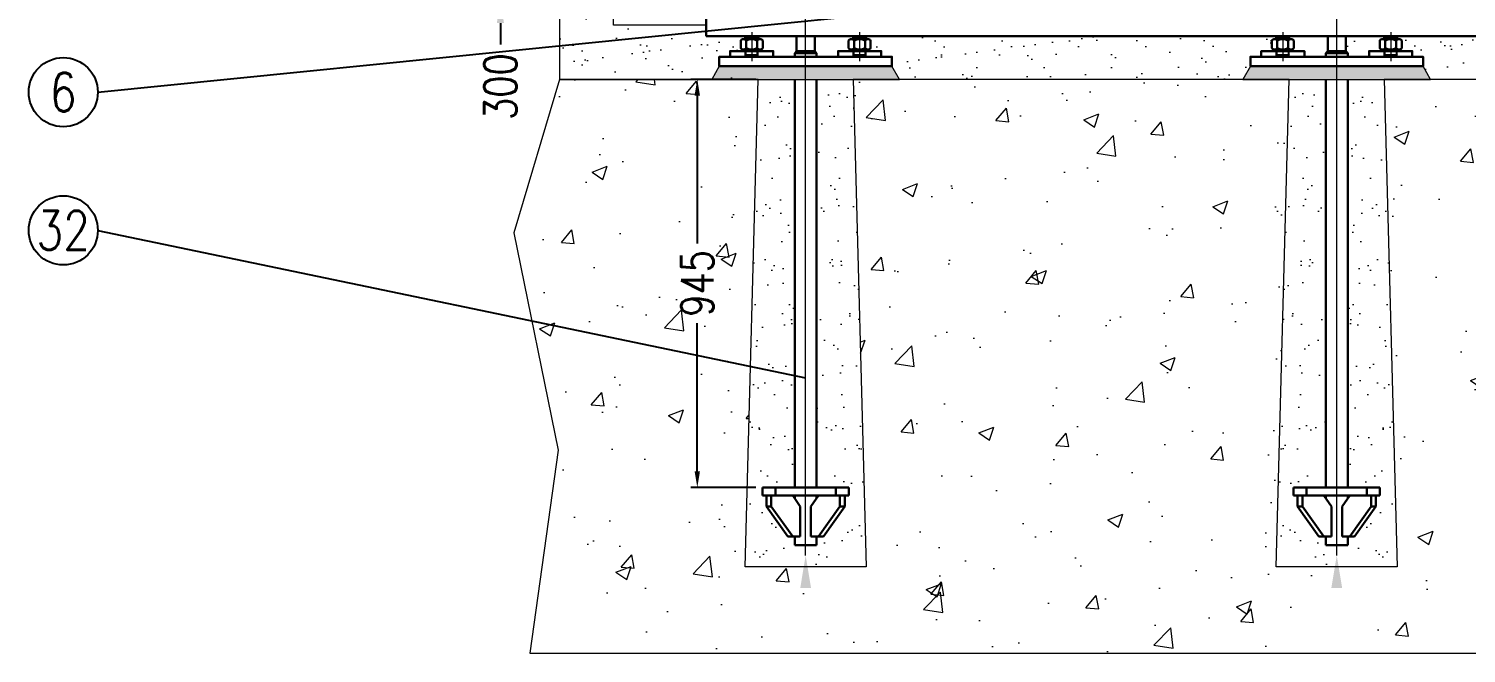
# Model space of a CAD drawing. Extents: x -25778 to -31, y 280 to 17100.
# Drawn here: x -21343 to -18013, y 9977 to 11423 of the extents above; entities that cross this region are included whole.
import ezdxf
from ezdxf.lldxf.tags import DXFTag

# ---------------------------------------------------------------- set-up
doc = ezdxf.new("R2010")
doc.units = 0
doc.header["$LTSCALE"] = 20
doc.header["$MEASUREMENT"] = 0
doc.header["$PDSIZE"] = -5
for name, color, linetype, lineweight in [('CENTRO', 7, 'CENTRO10', 13), ('CENTRO5', 7, 'CENTRO5', 13), ('CONTORNO', 3, 'Continuous', 30), ('COTA', 2, 'Continuous', 15), ('HACHURA', 2, 'Continuous', 13), ('TRACEJADA', 7, 'HIDDEN', 13)]:
    doc.layers.add(name, color=color, linetype=linetype, lineweight=lineweight)
doc.layers.add('SUBLISTA', color=7, linetype='Continuous')
doc.styles.add('ROMANS', font='romans.shx', dxfattribs={"width": 0.8, "height": 75})
tags = doc.linetypes.add('CENTRO10', pattern=[16.8, 10, -3, 0.8, -3]).pattern_tags.tags
tags[10:11] = [DXFTag(74, 4), DXFTag(75, 0), DXFTag(340, '0'), DXFTag(46, 1.0), DXFTag(50, 0.0), DXFTag(44, 0.0), DXFTag(45, 0.0)]
tags[8:9] = [DXFTag(74, 4), DXFTag(75, 0), DXFTag(340, '0'), DXFTag(46, 1.0), DXFTag(50, 0.0), DXFTag(44, 0.0), DXFTag(45, 0.0)]
tags[6:7] = [DXFTag(74, 4), DXFTag(75, 0), DXFTag(340, '0'), DXFTag(46, 1.0), DXFTag(50, 0.0), DXFTag(44, 0.0), DXFTag(45, 0.0)]
tags[4:5] = [DXFTag(74, 4), DXFTag(75, 0), DXFTag(340, '0'), DXFTag(46, 1.0), DXFTag(50, 0.0), DXFTag(44, 0.0), DXFTag(45, 0.0)]
tags = doc.linetypes.add('CENTRO5', pattern=[9.5, 5, -2, 0.5, -2]).pattern_tags.tags
tags[10:11] = [DXFTag(74, 4), DXFTag(75, 0), DXFTag(340, '0'), DXFTag(46, 1.0), DXFTag(50, 0.0), DXFTag(44, 0.0), DXFTag(45, 0.0)]
tags[8:9] = [DXFTag(74, 4), DXFTag(75, 0), DXFTag(340, '0'), DXFTag(46, 1.0), DXFTag(50, 0.0), DXFTag(44, 0.0), DXFTag(45, 0.0)]
tags[6:7] = [DXFTag(74, 4), DXFTag(75, 0), DXFTag(340, '0'), DXFTag(46, 1.0), DXFTag(50, 0.0), DXFTag(44, 0.0), DXFTag(45, 0.0)]
tags[4:5] = [DXFTag(74, 4), DXFTag(75, 0), DXFTag(340, '0'), DXFTag(46, 1.0), DXFTag(50, 0.0), DXFTag(44, 0.0), DXFTag(45, 0.0)]
tags = doc.linetypes.add('HIDDEN', pattern=[1.905, 1.27, -0.635]).pattern_tags.tags
tags[6:7] = [DXFTag(74, 4), DXFTag(75, 0), DXFTag(340, '0'), DXFTag(46, 1.0), DXFTag(50, 0.0), DXFTag(44, 0.0), DXFTag(45, 0.0)]
tags[4:5] = [DXFTag(74, 4), DXFTag(75, 0), DXFTag(340, '0'), DXFTag(46, 1.0), DXFTag(50, 0.0), DXFTag(44, 0.0), DXFTag(45, 0.0)]
doc.dimstyles.get("Standard").update_dxf_attribs({"dimscale": 30, "dimtxt": 75, "dimasz": 2.5, "dimexe": 1, "dimexo": 1, "dimgap": 1, "dimtad": 0, "dimrnd": 0.1, "dimdsep": 46, "dimtxsty": 'ROMANS', "dimcen": 0, "dimclrd": 256, "dimclre": 256, "dimclrt": 256, "dimadec": 0, "dimazin": 0, "dimtp": 0.1, "dimtm": 0.1, "dimtfac": 0.5, "dimtdec": 3, "dimtofl": 0, "dimtmove": 0, "dimatfit": 0, "dimfxl": 0, "dimtolj": 1, "dimarcsym": 0})
pattern_1 = [(37.5, (-6205.04, -3239.33), (-3.14967, 96.3412), [0, -76, 0, -85, 0, -81.25]), (7.5, (-6205.04, -3239.33), (88.4888, 141.1073), [0, -41, 0, -68.5, 0, -26.25]), (327.5, (-6266.54, -3239.33), (155.7071, 0.28295), [0, -25, 0, -90, 0, -117.5]), (317.5, (-6266.54, -3239.33), (150.3063, 43.8838), [0, -12.5, 0, -59, 0, -67.5])]

# ---------------------------------------------------------------- blocks, each defined once
blk = doc.blocks.new('*D28')
at = {"linetype": 'ByBlock'}
for p, q in [((-19658.3, 11305.9), (-19809.2, 11305.9)), ((-19794.2, 11268.4), (-19794.2, 10925.5)), ((-19794.2, 10398.4), (-19794.2, 10741.2)), ((-19658.3, 10360.9), (-19809.2, 10360.9))]:
    blk.add_line(p, q, dxfattribs=at)
for points in [[(-19800.5, 11268.4), (-19788, 11268.4), (-19794.2, 11305.9)], [(-19800.5, 10398.4), (-19788, 10398.4), (-19794.2, 10360.9)]]:
    blk.add_solid(points, dxfattribs=at)
at = {"layer": 'DEFPOINTS', "color": 0, "linetype": 'ByBlock'}
for p in [(-19794.2, 11305.9), (-19643.3, 11305.9, -1.9), (-19643.3, 10360.9)]:
    blk.add_point(p, dxfattribs=at)
at = {"linetype": 'ByBlock', "insert": (-19794.2, 10833.4), "char_height": 75, "attachment_point": 5, "rotation": 90, "style": 'ROMANS'}
blk.add_mtext('\\A1;945', dxfattribs=at)
blk = doc.blocks.new('*X4')
at = {"color": 0}
for p, q in [((-130.9, 310.1), (-130.8, 310.3)), ((-130.9, 310.3), (-130.9, 310.3)), ((-130.9, 310), (-130.7, 310.2)), ((-130.9, 309.8), (-130.6, 310.1)), ((-130.9, 309.6), (-130.5, 310)), ((-130.9, 309.4), (-130.5, 309.9)), ((-130.9, 309.3), (-130.4, 309.8)), ((-130.9, 309.1), (-130.3, 309.7)), ((-130.9, 308.9), (-130.2, 309.6)), ((-130.9, 308.6), (-130, 309.5)), ((-130.9, 308.7), (-130.1, 309.5)), ((-130.9, 308.4), (-129.9, 309.4)), ((-130.9, 308.2), (-129.8, 309.3)), ((-130.9, 308), (-129.7, 309.2)), ((-130.9, 307.8), (-129.7, 309.1)), ((-130.9, 307.7), (-129.6, 309)), ((-130.9, 307.5), (-129.5, 308.9)), ((-130.9, 307.3), (-129.4, 308.8)), ((-130.9, 307), (-129.2, 308.7)), ((-130.9, 307.1), (-129.3, 308.7)), ((-130.9, 306.8), (-129.1, 308.6)), ((-130.9, 306.6), (-129, 308.5)), ((-130.9, 306.4), (-129, 308.4)), ((-102.9, 308.3), (-100.9, 310.3)), ((-102.8, 308.2), (-100.9, 310.1)), ((-102.7, 308.1), (-100.9, 309.9)), ((-102.6, 308), (-100.9, 309.7)), ((-102.5, 308), (-100.9, 309.6)), ((-102.4, 307.9), (-100.9, 309.4)), ((-102.3, 307.8), (-100.9, 309.2)), ((-102.3, 307.7), (-100.9, 309)), ((-102.2, 307.6), (-100.9, 308.9)), ((-102.1, 307.5), (-100.9, 308.7)), ((-102, 307.4), (-100.9, 308.5)), ((-101.9, 307.3), (-100.9, 308.3)), ((-101.8, 307.3), (-100.9, 308.1)), ((-101.7, 307.2), (-100.9, 308)), ((-101.6, 307.1), (-100.9, 307.8)), ((-101.5, 307), (-100.9, 307.6)), ((-101.5, 306.9), (-100.9, 307.4)), ((-101.4, 306.8), (-100.9, 307.3)), ((-101.3, 306.7), (-100.9, 307.1)), ((-101.2, 306.6), (-100.9, 306.9)), ((-101.1, 306.5), (-100.9, 306.7)), ((-101, 306.5), (-100.9, 306.6)), ((-100.9, 306.4), (-100.9, 306.4))]:
    blk.add_line(p, q, dxfattribs=at)
blk = doc.blocks.new('A$C2B325E1F')
at = {"layer": 'CENTRO5', "ltscale": 0.5}
blk.add_line((50, 66.5, -1.9), (50, 0, -1.9), dxfattribs=at)
at = {"layer": 'CONTORNO'}
for p, q in [((24.5, 47.7, -1.9), (24.5, 29.7, -1.9)), ((69.1, 50.7, -1.9), (30.9, 50.7, -1.9)), ((37, 56.5, -1.9), (35, 54.5, -1.9)), ((35, 54.5, -1.9), (65, 54.5, -1.9)), ((35, 50.7, -1.9), (35, 54.5, -1.9)), ((37, 56.5, -1.9), (63, 56.5, -1.9)), ((37, 50.7, -1.9), (37, 56.5, -1.9)), ((37.3, 47.7, -1.9), (37.3, 29.7, -1.9)), ((62.8, 47.7, -1.9), (62.8, 29.7, -1.9)), ((65, 54.5, -1.9), (63, 56.5, -1.9)), ((63, 50.7, -1.9), (63, 56.5, -1.9)), ((65, 50.7, -1.9), (65, 54.5, -1.9)), ((75.5, 47.7, -1.9), (75.5, 29.7, -1.9)), ((30.9, 26.7, -1.9), (69.1, 26.7, -1.9)), ((35, 23, -1.9), (35, 26.7, -1.9)), ((37, 23, -1.9), (37, 26.7, -1.9)), ((63, 23, -1.9), (63, 26.7, -1.9)), ((65, 23, -1.9), (65, 26.7, -1.9))]:
    blk.add_line(p, q, dxfattribs=at)
at = {"layer": 'CONTORNO', "elevation": -1.9}
blk.add_lwpolyline([(0, 10), (100, 10), (100, 23), (0, 23)], close=True, dxfattribs=at)
at = {"layer": 'CONTORNO'}
for centre, radius, start, end in [((30.9, 42.5, -1.9), 8.27, 39.5978, 140.4022), ((50, 22.1, -1.9), 28.6, 63.519, 116.481), ((69.1, 42.5, -1.9), 8.27, 39.5978, 140.4022), ((30.9, 35, -1.9), 8.27, 219.5978, 320.4022), ((50, 55.3, -1.9), 28.6, 243.519, 296.481), ((69.1, 35, -1.9), 8.27, 219.5978, 320.4022)]:
    blk.add_arc(centre, radius, start, end, dxfattribs=at)
at = {"layer": 'TRACEJADA', "ltscale": 0.5}
for p, q in [((35, 10, -1.9), (35, 23, -1.9)), ((35, 15, -1.9), (65, 15, -1.9)), ((37, 13, -1.9), (35, 15, -1.9)), ((37, 13, -1.9), (35, 11, -1.9)), ((37, 13, -1.9), (37, 23, -1.9)), ((37, 13, -1.9), (63, 13, -1.9)), ((63, 13, -1.9), (63, 23, -1.9)), ((65, 15, -1.9), (63, 13, -1.9)), ((65, 11, -1.9), (63, 13, -1.9)), ((65, 10, -1.9), (65, 23, -1.9))]:
    blk.add_line(p, q, dxfattribs=at)
blk.add_blockref('*X4', (165.9, -295.4, -1.9), dxfattribs=at)
blk = doc.blocks.new('*D103')
at = {"linetype": 'ByBlock'}
for p, q in [((-20250.2, 11836.3), (-20250.2, 11886.3)), ((-20492.2, 11786.3), (-20230.2, 11786.3)), ((-19793.3, 11486.3), (-20270.2, 11486.3)), ((-20250.2, 11436.3), (-20250.2, 11386.3))]:
    blk.add_line(p, q, dxfattribs=at)
for points in [[(-20258.5, 11836.3), (-20241.9, 11836.3), (-20250.2, 11786.3)], [(-20258.5, 11436.3), (-20241.9, 11436.3), (-20250.2, 11486.3)]]:
    blk.add_solid(points, dxfattribs=at)
at = {"layer": 'DEFPOINTS', "color": 0, "linetype": 'ByBlock'}
for p in [(-20512.2, 11786.3, 0), (-20250.2, 11486.3), (-19773.3, 11486.3)]:
    blk.add_point(p, dxfattribs=at)
at = {"linetype": 'ByBlock', "insert": (-20250.2, 11289.1), "char_height": 75, "attachment_point": 5, "rotation": 90, "style": 'ROMANS'}
blk.add_mtext('\\A1;300', dxfattribs=at)

msp = doc.modelspace()

# ---------------------------------------------------------------- hatches: boundary and pattern name
at = {"layer": 'HACHURA'}
h = msp.add_hatch(dxfattribs=at)
h.set_pattern_fill('AR-SAND', color=256, scale=50, style=0)
h.set_pattern_definition([(37.5, (-9988.79, 39215.21), (-3.14967, 96.34119), [0, -76, 0, -85, 0, -81.25]), (7.5, (-9988.79, 39215.21), (88.48884, 141.1073), [0, -41, 0, -68.5, 0, -26.25]), (327.5, (-10050.29, 39215.21), (155.7071, 0.28295), [0, -25, 0, -90, 0, -117.5]), (317.5, (-10050.29, 39215.21), (150.30633, 43.8838), [0, -12.5, 0, -59, 0, -67.5])])
h.paths.add_polyline_path([(-19888.323, 11431.35), (-19988.323, 11431.35), (-19988.323, 11480.85), (-20113.34, 11480.85), (-20113.34, 11305.85), (-19685.758, 11305.852), (-19668.323, 11336.05), (-19668.323, 11358.27), (-19643.29, 11358.27), (-19643.29, 11371.27), (-19608.29, 11371.27), (-19608.29, 11375.004), (-19612.415, 11375.004, -0.22353678), (-19618.79, 11378.004), (-19618.79, 11396.004, -0.22353678), (-19612.415, 11399.004), (-19608.29, 11399.004), (-19608.29, 11402.77), (-19606.29, 11404.77), (-19593.29, 11404.77), (-19593.29, 11405.85), (-19773.323, 11405.85), (-19773.323, 11431.35)])
h = msp.add_hatch(dxfattribs=at)
h.set_pattern_fill('AR-SAND', color=256, scale=50, style=0)
h.set_pattern_definition(pattern_1)
h.paths.add_polyline_path([(-19418.29, 11405.85), (-19418.29, 11404.77), (-19405.29, 11404.77), (-19403.29, 11402.77), (-19403.29, 11399.004), (-19399.165, 11399.004, -0.22353678), (-19392.79, 11396.004), (-19392.79, 11378.004, -0.22353678), (-19399.165, 11375.004), (-19403.29, 11375.004), (-19403.29, 11371.27), (-19368.29, 11371.27), (-19368.29, 11358.27), (-19343.323, 11358.27), (-19343.323, 11336.05), (-19325.887, 11305.85), (-18530.76, 11305.85), (-18513.323, 11336.053), (-18513.323, 11358.273), (-18488.29, 11358.273), (-18488.29, 11371.273), (-18453.29, 11371.273), (-18453.29, 11375.007), (-18457.415, 11375.007, -0.22353678), (-18463.79, 11378.007), (-18463.79, 11396.007, -0.22353678), (-18457.415, 11399.007), (-18453.29, 11399.007), (-18453.29, 11402.773), (-18451.29, 11404.773), (-18438.29, 11404.773), (-18438.29, 11405.85)])
h = msp.add_hatch(dxfattribs=at)
h.set_pattern_fill('AR-SAND', color=256, scale=50, style=0)
h.set_pattern_definition(pattern_1)
h.paths.add_polyline_path([(-18334.323, 11405.85), (-18438.29, 11405.85), (-18438.29, 11404.773), (-18425.29, 11404.773), (-18423.29, 11402.773), (-18423.29, 11399.007), (-18419.165, 11399.007, -0.22353678), (-18412.79, 11396.007), (-18412.79, 11378.007, -0.22353678), (-18419.165, 11375.007), (-18423.29, 11375.007), (-18423.29, 11371.273), (-18388.29, 11371.273), (-18388.29, 11358.273), (-18313.323, 11358.273), (-18313.323, 11366.85), (-18338.723, 11366.85), (-18334.323, 11371.25)])
h.paths.add_polyline_path([(-18292.323, 11405.85), (-18292.323, 11371.25), (-18287.923, 11366.85), (-18287.923, 11358.273), (-18238.29, 11358.273), (-18238.29, 11371.273), (-18203.29, 11371.273), (-18203.29, 11375.007), (-18207.415, 11375.007, -0.22353678), (-18213.79, 11378.007), (-18213.79, 11396.007, -0.22353678), (-18207.415, 11399.007), (-18203.29, 11399.007), (-18203.29, 11402.773), (-18201.29, 11404.773), (-18188.29, 11404.773), (-18188.29, 11405.85)])
h = msp.add_hatch(dxfattribs=at)
h.set_pattern_fill('AR-SAND', color=256, scale=50, style=0)
h.set_pattern_definition(pattern_1)
h.paths.add_polyline_path([(-18334.323, 11405.85), (-18438.29, 11405.85), (-18438.29, 11404.773), (-18425.29, 11404.773), (-18423.29, 11402.773), (-18423.29, 11399.007), (-18419.165, 11399.007, -0.22353678), (-18412.79, 11396.007), (-18412.79, 11378.007, -0.22353678), (-18419.165, 11375.007), (-18423.29, 11375.007), (-18423.29, 11371.273), (-18388.29, 11371.273), (-18388.29, 11358.273), (-18313.323, 11358.273), (-18313.323, 11366.85), (-18338.723, 11366.85), (-18334.323, 11371.25)])
h.paths.add_polyline_path([(-18292.323, 11405.85), (-18292.323, 11371.25), (-18287.923, 11366.85), (-18287.923, 11358.273), (-18238.29, 11358.273), (-18238.29, 11371.273), (-18203.29, 11371.273), (-18203.29, 11375.007), (-18207.415, 11375.007, -0.22353678), (-18213.79, 11378.007), (-18213.79, 11396.007, -0.22353678), (-18207.415, 11399.007), (-18203.29, 11399.007), (-18203.29, 11402.773), (-18201.29, 11404.773), (-18188.29, 11404.773), (-18188.29, 11405.85)])
h = msp.add_hatch(dxfattribs=at)
h.set_pattern_fill('AR-SAND', color=256, scale=50, style=0)
h.set_pattern_definition(pattern_1)
h.paths.add_polyline_path([(-17300.759, 11305.85), (-17283.323, 11336.05), (-17283.323, 11358.27), (-17258.356, 11358.27), (-17258.356, 11371.27), (-17223.356, 11371.27), (-17223.356, 11375.004), (-17227.481, 11375.004, -0.22353678), (-17233.856, 11378.004), (-17233.856, 11396.004, -0.22353678), (-17227.481, 11399.004), (-17223.356, 11399.004), (-17223.356, 11404.77), (-17221.356, 11404.77), (-17221.356, 11405.85), (-18175.29, 11405.85), (-18175.29, 11404.773), (-18173.29, 11402.773), (-18173.29, 11399.007), (-18169.165, 11399.007, -0.22353678), (-18162.79, 11396.007), (-18162.79, 11378.007, -0.22353678), (-18169.165, 11375.007), (-18173.29, 11375.007), (-18173.29, 11371.273), (-18138.29, 11371.273), (-18138.29, 11358.273), (-18113.323, 11358.273), (-18113.323, 11336.053), (-18095.885, 11305.85)])
h = msp.add_hatch(dxfattribs=at)
h.set_pattern_fill('AR-SAND', color=256, scale=5, style=0)
h.set_pattern_definition([(37.5, (-12840.9185, 15124.014), (-0.314967, 9.634119), [0, -7.6, 0, -8.5, 0, -8.125]), (7.5, (-12840.918, 15124.014), (8.848884, 14.11073), [0, -4.1, 0, -6.85, 0, -2.625]), (327.5, (-12847.0685, 15124.014), (15.570709, 0.028295), [0, -2.5, 0, -9, 0, -11.75]), (317.5, (-12847.068, 15124.014), (15.030633, 4.388378), [0, -1.25, 0, -5.9, 0, -6.75])])
h.paths.add_polyline_path([(-19325.887, 11305.85), (-19343.323, 11336.05), (-19743.323, 11336.05), (-19760.759, 11305.85)])
h = msp.add_hatch(dxfattribs=at)
h.set_pattern_fill('AR-SAND', color=256, scale=5, style=0)
h.set_pattern_definition([(37.5, (-11610.918, 15124.017), (-0.314967, 9.634119), [0, -7.6, 0, -8.5, 0, -8.125]), (7.5, (-11610.918, 15124.017), (8.848884, 14.11073), [0, -4.1, 0, -6.85, 0, -2.625]), (327.5, (-11617.068, 15124.017), (15.570709, 0.028295), [0, -2.5, 0, -9, 0, -11.75]), (317.5, (-11617.068, 15124.017), (15.030633, 4.388378), [0, -1.25, 0, -5.9, 0, -6.75])])
h.paths.add_polyline_path([(-18095.887, 11305.853), (-18113.323, 11336.053), (-18513.323, 11336.053), (-18530.759, 11305.853)])
h = msp.add_hatch(dxfattribs=at)
h.set_pattern_fill('AR-CONC', color=256, scale=50, style=0)
h.set_pattern_definition([(50, (-6205.04, -3239.33), (358.63, -31.376), [37.5, -412.5]), (355, (-6205.04, -3239.33), (-69.376, 376.096), [30, -330]), (100.4514, (-6175.15, -3241.95), (289.2547, 344.72), [31.87, -350.571]), (46.1842, (-6205.04, -3139.33), (533.621, -82.7595), [56.25, -618.75]), (96.6356, (-6160.57, -3146.23), (467.331, 487.059), [47.805, -525.856]), (351.1842, (-6205.04, -3139.33), (467.331, 487.06), [45, -495]), (21, (-6155.04, -3164.33), (298.4535, -201.3094), [37.5, -412.5]), (326, (-6155.04, -3164.33), (121.658, 362.575), [30, -330]), (71.4514, (-6130.17, -3181.1), (420.1113, 161.265), [31.87, -350.571]), (37.5, (-6205.04, -3239.33), (6.0799, 166.4469), [0, -326, 0, -335, 0, -331.25]), (7.5, (-6205.04, -3239.33), (131.5348, 197.2059), [0, -191, 0, -318.5, 0, -126.25]), (327.5, (-6316.54, -3239.33), (266.9112, -11.2774), [0, -125, 0, -390, 0, -517.5]), (317.5, (-6366.54, -3239.33), (291.593, 50.0525), [0, -162.5, 0, -259, 0, -367.5])])
h.paths.add_polyline_path([(-17193.323, 11305.85), (-18203.323, 11305.85), (-18173.323, 10176.848), (-18453.323, 10176.848), (-18423.323, 11305.85), (-19433.323, 11305.85), (-19403.323, 10176.848), (-19683.323, 10176.848), (-19653.323, 11305.85), (-20113.34, 11305.848), (-20218.934, 10950.355), (-20116.393, 10446.967), (-20182.235, 9976.848), (-18313.323, 9976.848), (-15115.614, 9976.848), (-15106.457, 10446.967), (-15003.916, 10950.355), (-15109.51, 11305.848), (-16973.323, 11305.85), (-16943.323, 10176.848), (-17223.323, 10176.848)])
h = msp.add_hatch(dxfattribs=at)
h.set_pattern_fill('AR-SAND', color=256, scale=50, style=0)
h.set_pattern_definition([(37.5, (-15672.895, 23423.37), (-3.14967, 96.3412), [0, -76, 0, -85, 0, -81.25]), (7.5, (-15672.9, 23423.37), (88.4888, 141.1073), [0, -41, 0, -68.5, 0, -26.25]), (327.5, (-15734.395, 23423.37), (155.7071, 0.28295), [0, -25, 0, -90, 0, -117.5]), (317.5, (-15734.4, 23423.37), (150.3063, 43.8838), [0, -12.5, 0, -59, 0, -67.5])])
h.paths.add_polyline_path([(-19568.723, 11305.851), (-19653.323, 11305.851), (-19683.323, 10176.85), (-19403.323, 10176.85), (-19433.323, 11305.851), (-19517.923, 11305.851), (-19517.923, 10360.85), (-19473.323, 10360.85), (-19443.323, 10360.85), (-19443.323, 10341.85), (-19452.53, 10341.85), (-19452.53, 10316.85), (-19502.028, 10246.85), (-19513.341, 10246.85), (-19517.923, 10246.85), (-19517.923, 10226.85), (-19568.723, 10226.85), (-19568.723, 10246.85), (-19573.304, 10246.85), (-19584.618, 10246.85), (-19634.115, 10316.85), (-19634.115, 10341.85), (-19643.323, 10341.85), (-19643.323, 10360.85), (-19613.323, 10360.85), (-19568.723, 10360.85)])
h = msp.add_hatch(dxfattribs=at)
h.set_pattern_fill('AR-SAND', color=256, scale=50, style=0)
h.set_pattern_definition([(142.5, (-22183.75, 23423.37), (3.14967, 96.3412), [0, -76, 0, -85, 0, -81.25]), (172.5, (-22183.75, 23423.37), (-88.4888, 141.1073), [0, -41, 0, -68.5, 0, -26.25]), (212.5, (-22122.25, 23423.37), (-155.7071, 0.28295), [0, -25, 0, -90, 0, -117.5]), (222.5, (-22122.25, 23423.37), (-150.3063, 43.8838), [0, -12.5, 0, -59, 0, -67.5])])
h.paths.add_polyline_path([(-18287.923, 11305.851), (-18203.323, 11305.851), (-18173.323, 10176.85), (-18453.323, 10176.85), (-18423.323, 11305.851), (-18338.723, 11305.851), (-18338.723, 10360.85), (-18383.323, 10360.85), (-18413.323, 10360.85), (-18413.323, 10341.85), (-18404.115, 10341.85), (-18404.115, 10316.85), (-18354.618, 10246.85), (-18343.304, 10246.85), (-18338.723, 10246.85), (-18338.723, 10226.85), (-18287.923, 10226.85), (-18287.923, 10246.85), (-18283.341, 10246.85), (-18272.028, 10246.85), (-18222.53, 10316.85), (-18222.53, 10341.85), (-18213.323, 10341.85), (-18213.323, 10360.85), (-18243.323, 10360.85), (-18287.923, 10360.85)])

# ---------------------------------------------------------------- linework, layer by layer
at = {"layer": 'CENTRO'}
for p, q in [((-19543.323, 10202.85, 0.11), (-19543.323, 11526.85, 0.11)), ((-18313.323, 10202.85, 0.11), (-18313.323, 11526.85, 0.11))]:
    msp.add_line(p, q, dxfattribs=at)
at = {"layer": 'CONTORNO'}
for p, q in [((-19773.323, 11405.85, 0.11), (-19773.323, 11480.85, 0.11)), ((-16853.323, 11405.85, 0.11), (-19773.323, 11405.85, 0.11)), ((-19564.323, 11405.85, 0.11), (-19564.323, 11371.25, 0.11)), ((-19522.323, 11405.85, 0.11), (-19522.323, 11371.25, 0.11)), ((-18334.323, 11405.85, 0.11), (-18334.323, 11371.25, 0.11)), ((-18292.323, 11405.85, 0.11), (-18292.323, 11371.25, 0.11)), ((-19564.323, 11371.25, 0.11), (-19568.723, 11366.85, 0.11)), ((-19517.923, 11366.85, 0.11), (-19568.723, 11366.85, 0.11)), ((-19568.723, 11366.85, 0.11), (-19568.723, 11358.27, 0.11)), ((-19522.323, 11371.25, 0.11), (-19564.323, 11371.25, 0.11)), ((-19517.923, 11366.85, 0.11), (-19522.323, 11371.25, 0.11)), ((-19517.923, 11366.85, 0.11), (-19517.923, 11358.27, 0.11)), ((-18334.323, 11371.25, 0.11), (-18338.723, 11366.85, 0.11)), ((-18338.723, 11366.85, 0.11), (-18338.723, 11358.27, 0.11)), ((-18287.923, 11366.85, 0.11), (-18338.723, 11366.85, 0.11)), ((-18334.323, 11371.25, 0.11), (-18292.323, 11371.25, 0.11)), ((-18292.323, 11371.25, 0.11), (-18334.323, 11371.25, 0.11)), ((-18287.923, 11366.85, 0.11), (-18292.323, 11371.25, 0.11)), ((-18287.923, 11366.85, 0.11), (-18287.923, 11358.27, 0.11)), ((-19568.723, 11305.853, 0.11), (-19568.723, 10360.85, 0.11)), ((-19517.923, 10360.85, 0.11), (-19517.923, 11305.853, -1.82)), ((-18338.723, 10360.85, 0.11), (-18338.723, 11305.853, -1.82)), ((-18287.923, 11305.853, 0.11), (-18287.923, 10360.85, 0.11)), ((-19643.323, 10341.85, 0.11), (-19643.323, 10360.85, 0.11)), ((-19613.323, 10360.85, 0.11), (-19643.323, 10360.85, 0.11)), ((-19473.323, 10360.85, 0.11), (-19613.323, 10360.85, 0.11)), ((-19613.323, 10341.85, 0.11), (-19613.323, 10360.85, 0.11)), ((-19473.323, 10341.85, 0.11), (-19473.323, 10360.85, 0.11)), ((-19443.323, 10360.85, 0.11), (-19473.323, 10360.85, 0.11)), ((-19443.323, 10341.85, 0.11), (-19443.323, 10360.85, 0.11)), ((-18413.323, 10360.85, 0.11), (-18383.323, 10360.85, 0.11)), ((-18413.323, 10341.85, 0.11), (-18413.323, 10360.85, 0.11)), ((-18383.323, 10360.85, 0.11), (-18243.323, 10360.85, 0.11)), ((-18383.323, 10341.85, 0.11), (-18383.323, 10360.85, 0.11)), ((-18243.323, 10360.85, 0.11), (-18213.323, 10360.85, 0.11)), ((-18243.323, 10341.85, 0.11), (-18243.323, 10360.85, 0.11)), ((-18213.323, 10341.85, 0.11), (-18213.323, 10360.85, 0.11)), ((-19613.323, 10341.85, 0.11), (-19643.323, 10341.85, 0.11)), ((-19634.115, 10341.85, 0.11), (-19634.115, 10316.85, 0.11)), ((-19622.802, 10341.85, 0.11), (-19622.802, 10316.85, 0.11)), ((-19473.323, 10341.85, 0.11), (-19613.323, 10341.85, 0.11)), ((-19555.626, 10316.85, 0.11), (-19573.304, 10341.85, 0.11)), ((-19568.723, 10341.85, 0.11), (-19568.723, 10335.371, 0.11)), ((-19531.019, 10316.85, 0.11), (-19513.341, 10341.85, 0.11)), ((-19517.923, 10335.371, 0.11), (-19517.923, 10341.85, 0.11)), ((-19443.323, 10341.85, 0.11), (-19473.323, 10341.85, 0.11)), ((-19463.844, 10341.85, 0.11), (-19463.844, 10316.85, 0.11)), ((-19452.53, 10341.85, 0.11), (-19452.53, 10316.85, 0.11)), ((-18413.323, 10341.85, 0.11), (-18383.323, 10341.85, 0.11)), ((-18404.115, 10341.85, 0.11), (-18404.115, 10316.85, 0.11)), ((-18392.802, 10341.85, 0.11), (-18392.802, 10316.85, 0.11)), ((-18383.323, 10341.85, 0.11), (-18243.323, 10341.85, 0.11)), ((-18325.626, 10316.85, 0.11), (-18343.304, 10341.85, 0.11)), ((-18338.723, 10335.371, 0.11), (-18338.723, 10341.85, 0.11)), ((-18301.019, 10316.85, 0.11), (-18283.341, 10341.85, 0.11)), ((-18287.923, 10341.85, 0.11), (-18287.923, 10335.371, 0.11)), ((-18243.323, 10341.85, 0.11), (-18213.323, 10341.85, 0.11)), ((-18233.844, 10341.85, 0.11), (-18233.844, 10316.85, 0.11)), ((-18222.53, 10341.85, 0.11), (-18222.53, 10316.85, 0.11)), ((-19634.115, 10316.85, 0.11), (-19584.618, 10246.85, 0.11)), ((-19622.802, 10316.85, 0.11), (-19634.115, 10316.85, 0.11)), ((-19622.802, 10316.85, 0.11), (-19573.304, 10246.85, 0.11)), ((-19555.626, 10246.85, 0.11), (-19555.626, 10316.85, 0.11)), ((-19531.019, 10246.85, 0.11), (-19531.019, 10316.85, 0.11)), ((-19463.844, 10316.85, 0.11), (-19513.341, 10246.85, 0.11)), ((-19452.53, 10316.85, 0.11), (-19502.028, 10246.85, 0.11)), ((-19452.53, 10316.85, 0.11), (-19463.844, 10316.85, 0.11)), ((-18404.115, 10316.85, 0.11), (-18354.618, 10246.85, 0.11)), ((-18404.115, 10316.85, 0.11), (-18392.802, 10316.85, 0.11)), ((-18392.802, 10316.85, 0.11), (-18343.304, 10246.85, 0.11)), ((-18325.626, 10246.85, 0.11), (-18325.626, 10316.85, 0.11)), ((-18301.019, 10246.85, 0.11), (-18301.019, 10316.85, 0.11)), ((-18233.844, 10316.85, 0.11), (-18283.341, 10246.85, 0.11)), ((-18222.53, 10316.85, 0.11), (-18272.028, 10246.85, 0.11)), ((-18233.844, 10316.85, 0.11), (-18222.53, 10316.85, 0.11)), ((-19573.304, 10246.85, 0.11), (-19584.618, 10246.85, 0.11)), ((-19573.304, 10246.85, 0.11), (-19555.626, 10246.85, 0.11)), ((-19568.723, 10246.85, 0.11), (-19568.723, 10226.85, 0.11)), ((-19517.923, 10226.85, 0.11), (-19568.723, 10226.85, 0.11)), ((-19513.341, 10246.85, 0.11), (-19531.019, 10246.85, 0.11)), ((-19517.923, 10226.85, 0.11), (-19517.923, 10246.85, 0.11)), ((-19502.028, 10246.85, 0.11), (-19513.341, 10246.85, 0.11)), ((-18354.618, 10246.85, 0.11), (-18343.304, 10246.85, 0.11)), ((-18343.304, 10246.85, 0.11), (-18325.626, 10246.85, 0.11)), ((-18338.723, 10226.85, 0.11), (-18338.723, 10246.85, 0.11)), ((-18338.723, 10226.85, 0.11), (-18287.923, 10226.85, 0.11)), ((-18283.341, 10246.85, 0.11), (-18301.019, 10246.85, 0.11)), ((-18287.923, 10246.85, 0.11), (-18287.923, 10226.85, 0.11)), ((-18283.341, 10246.85, 0.11), (-18272.028, 10246.85, 0.11))]:
    msp.add_line(p, q, dxfattribs=at)
for points, elevation in [([(-19743.323, 11336.05), (-19343.323, 11336.05), (-19343.323, 11358.27), (-19743.323, 11358.27)], 0.11), ([(-18513.323, 11336.053), (-18113.323, 11336.053), (-18113.323, 11358.273), (-18513.323, 11358.273)], -2.074)]:
    msp.add_lwpolyline(points, close=True, dxfattribs=dict(at, elevation=elevation))
for points in [[(-19555.823, 10127.85, 0.11), (-19530.823, 10127.85, 0.11), (-19543.323, 10202.85, 0.11)], [(-18325.823, 10127.85, 0.11), (-18300.823, 10127.85, 0.11), (-18313.323, 10202.85, 0.11)]]:
    msp.add_solid(points, dxfattribs=at)
at = {"layer": 'HACHURA'}
for p, q in [((-19681.29, 11404.77, -2.073), (-19681.29, 11405.85, 0.11)), ((-19655.29, 11404.77, -2.073), (-19655.29, 11405.85, 0.11)), ((-19431.29, 11404.77, -2.073), (-19431.29, 11405.85, 0.11)), ((-19405.29, 11404.77, -2.073), (-19405.29, 11405.85, 0.11)), ((-18451.29, 11404.773, -4.257), (-18451.29, 11405.85, 0.11)), ((-18425.29, 11404.773, -4.257), (-18425.29, 11405.85, 0.11)), ((-18201.29, 11404.773, -4.257), (-18201.29, 11405.853, -2.074)), ((-18175.29, 11404.773, -4.257), (-18175.29, 11405.853, -2.074))]:
    msp.add_line(p, q, dxfattribs=at)
at = {"layer": 'HACHURA', "elevation": -2.074}
msp.add_lwpolyline([(-19773.323, 11431.35), (-19988.323, 11431.35), (-19988.323, 11480.85), (-20113.34, 11480.85), (-20113.34, 11305.85), (-19760.759, 11305.85)], dxfattribs=at)
at = {"layer": 'HACHURA'}
for points, elevation in [([(-19760.759, 11305.85), (-19325.887, 11305.85), (-19343.323, 11336.05), (-19743.323, 11336.05)], 0.11), ([(-18530.759, 11305.853), (-18095.887, 11305.853), (-18113.323, 11336.053), (-18513.323, 11336.053)], -2.074), ([(-17193.323, 11305.85), (-18203.323, 11305.85), (-18173.323, 10176.848), (-18453.323, 10176.848), (-18423.323, 11305.85), (-19433.323, 11305.85), (-19403.323, 10176.848), (-19683.323, 10176.848), (-19653.323, 11305.85), (-20113.34, 11305.848), (-20218.934, 10950.355), (-20116.393, 10446.967), (-20182.235, 9976.848), (-18313.323, 9976.848), (-15115.614, 9976.848), (-15106.457, 10446.967), (-15003.916, 10950.355), (-15109.51, 11305.848), (-16973.323, 11305.85), (-16943.323, 10176.848), (-17223.323, 10176.848)], 0.11)]:
    msp.add_lwpolyline(points, close=True, dxfattribs=dict(at, elevation=elevation))
at = {"layer": 'SUBLISTA'}
for p, q in [((-21182.529, 11276.183, 0.11), (-18303.323, 11566.05, 0.11)), ((-21182.529, 10956.183, 0.11), (-19543.323, 10614.63, 0.11))]:
    msp.add_line(p, q, dxfattribs=at)
for centre in [(-21262.529, 11276.183, 0.11), (-21262.529, 10956.183, 0.11)]:
    msp.add_circle(centre, 80, dxfattribs=at)

# ---------------------------------------------------------------- block references
at = {"layer": 'CONTORNO'}
for p in [(-19718.29, 11348.27, -0.143), (-19468.29, 11348.27, -0.143), (-18488.29, 11348.273, -2.326), (-18238.29, 11348.273, -2.326)]:
    msp.add_blockref('A$C2B325E1F', p, dxfattribs=at)

# ---------------------------------------------------------------- texts
at = {"layer": 'SUBLISTA', "char_height": 90, "width": 81.134, "attachment_point": 5, "style": 'ROMANS'}
for s, insert in [('6', (-21262.529, 11276.183, 0.11)), ('32', (-21262.529, 10956.183, 0.11))]:
    msp.add_mtext(s, dxfattribs=dict(at, insert=insert))

# ---------------------------------------------------------------- dimensions: what is measured, and where the dimension line sits
at = {"layer": 'COTA'}
for base, p1, p2, override, picture, middle in [((-20250.191, 11486.25, 0.11), (-20512.193, 11786.25, 0.109), (-19773.323, 11486.25, 0.11), {"dimscale": 20}, '*D103', (-20250.191, 11289.107, 0.11)), ((-19794.216, 11305.853, 0.11), (-19643.323, 10360.85, 0.11), (-19643.323, 11305.853, -1.82), {"dimscale": 15, "dimtxt": 37.5, "dimexe": 1, "dimexo": 1, "dimrnd": 0, "dimcen": 0, "dimclrd": 256, "dimclre": 256, "dimclrt": 256, "dimtp": 0.1, "dimtm": 0.1, "dimtfac": 0.5, "dimtdec": 3}, '*D28', (-19794.216, 10833.352, 0.11))]:
    dim = msp.add_linear_dim(base=base, p1=p1, p2=p2, angle=90, dimstyle='Standard', override=override, dxfattribs=at)
    dim.commit()
    dim.dimension.update_dxf_attribs({"geometry": picture, "text_midpoint": middle})

doc.saveas('drawing.dxf')
